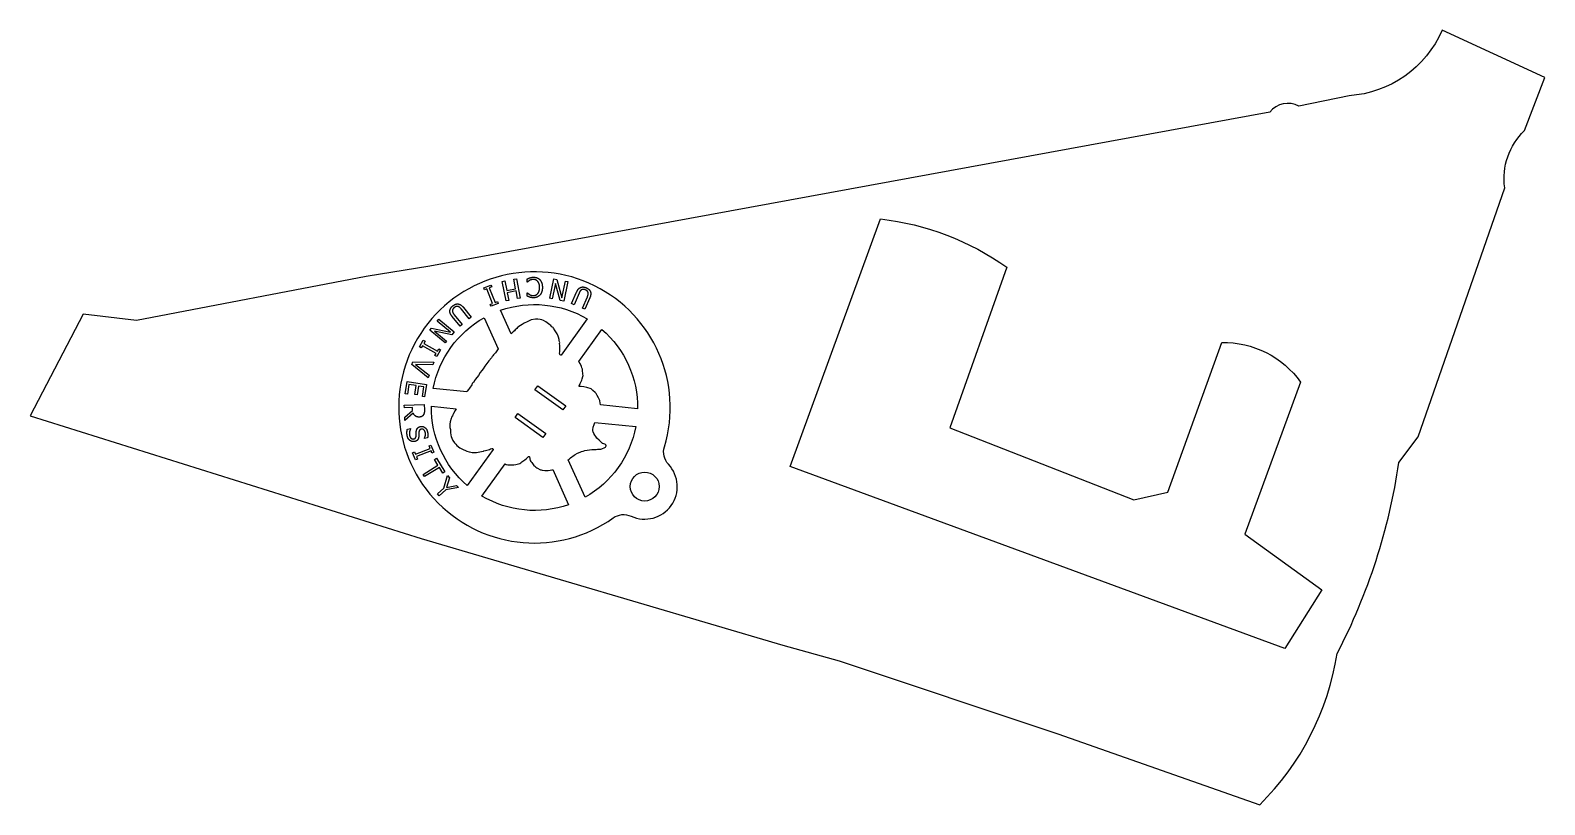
# Model space of a CAD drawing. Header units: millimetres. Extents: x -201 to -34, y 95 to 181.
import ezdxf

# ---------------------------------------------------------------- set-up
doc = ezdxf.new("R2010")
doc.units = ezdxf.units.MM
doc.layers.add('SCRAP_OUTLINE', color=8, linetype='Continuous')

msp = doc.modelspace()

# ---------------------------------------------------------------- linework, layer by layer
for points in [[(-134.89, 126.82, 0.821365), (-130.77, 132.56, -0.267689), (-131.22, 134.51, 6.023346), (-136.88, 126.63, -0.267689)], [(-142.64, 144.65), (-142.67, 144.66), (-142.74, 144.68), (-142.78, 144.71), (-142.8, 144.77), (-142.81, 144.84), (-142.78, 145.05), (-142.8, 145.32), (-142.8, 145.71), (-142.82, 145.93), (-142.8, 146.06), (-142.81, 146.12), (-142.85, 146.27), (-142.86, 146.37), (-142.93, 146.62), (-142.98, 146.75), (-143.08, 147), (-143.21, 147.23), (-143.28, 147.35), (-143.47, 147.63), (-143.53, 147.7), (-143.65, 147.79), (-143.77, 147.92), (-143.87, 148.01), (-144.34, 148.34), (-144.59, 148.47), (-144.77, 148.54), (-144.96, 148.6), (-145.2, 148.61), (-145.46, 148.62), (-145.97, 148.54), (-146.41, 148.35), (-146.73, 148.18), (-146.94, 148.05), (-147.15, 147.91), (-147.41, 147.75), (-147.47, 147.69), (-147.55, 147.6), (-147.73, 147.43), (-147.8, 147.33), (-147.95, 147.21), (-148.16, 147), (-149.34, 149.61, -0.221398), (-139.76, 148.66)], [(-156.78, 140.97, -0.221398), (-151.16, 148.79), (-149.61, 145.34), (-149.76, 145.11), (-149.91, 144.92), (-150.12, 144.67), (-150.2, 144.56), (-150.28, 144.48), (-150.35, 144.36), (-150.63, 144.01), (-150.95, 143.56), (-151.07, 143.42), (-151.27, 143.14), (-151.4, 142.94), (-151.59, 142.72), (-151.79, 142.41), (-152.11, 141.97), (-152.23, 141.83), (-152.31, 141.65), (-152.35, 141.6), (-152.47, 141.49), (-152.53, 141.35), (-152.78, 141), (-152.89, 140.83), (-153.02, 140.67), (-153.06, 140.6)], [(-138.29, 139.13), (-138.35, 139.58), (-138.37, 139.64), (-138.42, 139.79), (-138.5, 139.92), (-138.67, 140.19), (-138.78, 140.4), (-138.89, 140.52), (-139.15, 140.74), (-139.25, 140.85), (-139.33, 140.91), (-139.78, 141.08), (-140.14, 141.14), (-140.41, 141.16), (-140.59, 141.16), (-140.63, 141.17), (-140.65, 141.18), (-140.66, 141.21), (-140.65, 141.25), (-140.52, 141.5), (-140.35, 141.88), (-140.32, 142.04), (-140.24, 142.3), (-140.22, 142.41), (-140.23, 142.53), (-140.27, 142.98), (-140.29, 143.1), (-140.35, 143.24), (-140.38, 143.39), (-140.54, 143.71), (-140.64, 143.88), (-140.69, 143.94), (-138.14, 147.49, -0.221398), (-134.18, 138.72)], [(-154.26, 138.71), (-154.37, 138.52), (-154.55, 138.17), (-154.63, 138.04), (-154.67, 137.93), (-154.76, 137.79), (-154.79, 137.63), (-154.9, 137.25), (-154.93, 137.01), (-154.94, 136.62), (-154.88, 136.42), (-154.87, 136.34), (-154.87, 136.09), (-154.84, 135.77), (-154.8, 135.65), (-154.74, 135.47), (-154.61, 135.18), (-154.43, 134.94), (-154.3, 134.78), (-154.16, 134.65), (-153.84, 134.4), (-153.47, 134.19), (-153.2, 134.08), (-153.07, 134.01), (-152.81, 133.96), (-152.61, 133.9), (-152.46, 133.88), (-152.22, 133.87), (-151.98, 133.87), (-151.8, 133.89), (-151.26, 134), (-151.23, 134.02), (-151.17, 134.06), (-150.99, 134.09), (-150.84, 134.14), (-150.69, 134.17), (-150.57, 134.22), (-150.44, 134.26), (-150.31, 134.31), (-150.24, 134.32), (-150.2, 134.31), (-150.19, 134.3), (-150.15, 134.2), (-153.02, 130.21, -0.221398), (-156.98, 138.98)], [(-134.38, 136.73, -0.221398), (-139.99, 128.91), (-141.87, 133.07), (-141.75, 133.15), (-141.59, 133.29), (-141.2, 133.56), (-141.07, 133.66), (-140.84, 133.78), (-140.54, 133.92), (-140.39, 133.97), (-140.22, 134.01), (-140.03, 134.09), (-139.26, 134.2), (-138.76, 134.22), (-138.62, 134.23), (-138.39, 134.23), (-138.26, 134.25), (-138.15, 134.28), (-137.8, 134.41), (-137.74, 134.45), (-137.69, 134.53), (-137.67, 134.6), (-137.67, 134.64), (-137.69, 134.68), (-137.71, 134.72), (-137.75, 134.75), (-137.82, 134.79), (-138.01, 134.85), (-138.08, 134.88), (-138.43, 135.22), (-138.7, 135.47), (-138.8, 135.63), (-138.93, 135.8), (-139.01, 135.99), (-139.1, 136.15), (-139.12, 136.24), (-139.13, 136.35), (-139.12, 136.47), (-139.11, 136.6), (-139.09, 136.69), (-138.97, 136.98), (-138.91, 137.18)], [(-148.84, 132.6), (-148.72, 132.54), (-148.55, 132.51), (-148.31, 132.5), (-148.23, 132.5), (-148.1, 132.51), (-147.97, 132.5), (-147.86, 132.51), (-147.65, 132.55), (-147.21, 132.66), (-147.1, 132.71), (-146.97, 132.82), (-146.64, 133.06), (-146.51, 133.18), (-146.36, 133.3), (-146.24, 133.42), (-146.22, 133.43), (-146.2, 133.43), (-146.17, 133.41), (-146.15, 133.38), (-146.05, 132.99), (-146, 132.89), (-145.89, 132.75), (-145.67, 132.43), (-145.64, 132.4), (-145.56, 132.35), (-145.42, 132.23), (-145.32, 132.16), (-144.91, 131.96), (-144.86, 131.95), (-144.73, 131.93), (-144.43, 131.89), (-144.09, 131.88), (-143.86, 131.9), (-143.63, 131.95), (-143.57, 131.97), (-141.81, 128.09, -0.221398), (-151.39, 129.05)]]:
    msp.add_lwpolyline(points, format="xyb", close=True)
for points in [[(-151.11, 151.89), (-151.19, 152.1), (-150.4, 152.41), (-150.32, 152.2), (-150.58, 152.1), (-149.94, 150.47), (-149.68, 150.57), (-149.6, 150.36), (-150.39, 150.05), (-150.48, 150.26), (-150.21, 150.36), (-150.85, 151.99)], [(-148.73, 150.65), (-149.16, 152.8), (-148.87, 152.86), (-148.66, 151.8), (-147.67, 152), (-147.87, 153.06), (-147.59, 153.11), (-147.16, 150.96), (-147.45, 150.9), (-147.62, 151.75), (-148.61, 151.55), (-148.44, 150.7)], [(-143.89, 150.94), (-143.45, 153.1), (-143.13, 153.03), (-142.56, 150.98), (-142.17, 152.83), (-141.91, 152.78), (-142.35, 150.62), (-142.76, 150.71), (-143.27, 152.59), (-143.63, 150.89)], [(-155.48, 146), (-157.17, 147.4), (-156.96, 147.65), (-154.88, 147.19), (-156.35, 148.4), (-156.17, 148.61), (-154.47, 147.21), (-154.74, 146.89), (-156.65, 147.31), (-155.3, 146.21)], [(-158.11, 145.45), (-158.31, 145.56), (-157.89, 146.3), (-157.69, 146.19), (-157.83, 145.95), (-156.3, 145.09), (-156.17, 145.33), (-155.97, 145.22), (-156.39, 144.48), (-156.59, 144.59), (-156.45, 144.83), (-157.97, 145.69)], [(-157.24, 142.42), (-157.34, 142.14), (-159.16, 143.6), (-159.05, 143.89), (-156.72, 143.86), (-156.83, 143.56), (-158.75, 143.61)], [(-159.9, 140.37), (-159.68, 141.73), (-157.51, 141.39), (-157.73, 140.03), (-157.98, 140.07), (-157.81, 141.14), (-158.41, 141.23), (-158.57, 140.24), (-158.82, 140.28), (-158.66, 141.27), (-159.47, 141.4), (-159.64, 140.33)], [(-142.45, 138.58), (-145.54, 140.8), (-145.22, 141.25), (-142.13, 139.03)], [(-144.65, 135.53), (-147.73, 137.75), (-147.41, 138.19), (-144.33, 135.98)], [(-158.54, 133.15), (-158.75, 133.06), (-159.07, 133.85), (-158.86, 133.94), (-158.76, 133.68), (-157.13, 134.33), (-157.24, 134.59), (-157.03, 134.68), (-156.71, 133.89), (-156.92, 133.8), (-157.02, 134.06), (-158.65, 133.41)], [(-157.76, 131.2), (-157.91, 131.45), (-156.26, 132.47), (-156.64, 133.09), (-156.42, 133.23), (-155.5, 131.72), (-155.72, 131.59), (-156.1, 132.22)], [(-154.2, 130.22), (-153.99, 130), (-155.4, 129.72), (-156.11, 129.06), (-156.31, 129.28), (-155.61, 129.91), (-155.19, 131.31), (-154.97, 131.07), (-155.3, 130)]]:
    msp.add_lwpolyline(points, close=True)
for points in [[(-146.36, 152.74), (-146.38, 152.74), (-146.38, 153.09)], [(-146.38, 151.18), (-146.38, 151.54), (-146.36, 151.54)], [(-140.66, 151.5), (-141.21, 150.23), (-141.48, 150.35), (-140.93, 151.61)], [(-139.47, 150.98), (-140.02, 149.72), (-140.29, 149.84), (-139.74, 151.1)], [(-154.46, 149.11), (-153.6, 148.04), (-153.82, 147.85), (-154.68, 148.92)], [(-153.44, 149.92), (-152.58, 148.85), (-152.81, 148.67), (-153.67, 149.74)], [(-158.99, 138.22), (-159.92, 137.41), (-159.93, 137.79), (-159.08, 138.51), (-159.09, 138.85), (-159.97, 138.82), (-159.98, 139.11), (-157.78, 139.18), (-157.76, 138.61)], [(-159.64, 136.44), (-159.28, 136.52), (-159.28, 136.5)], [(-157.41, 135.49), (-157.76, 135.42), (-157.76, 135.44)]]:
    msp.add_lwpolyline(points)
msp.add_circle((-133.4, 130.1), 1.6)
for points in [[(-146.38, 153.09), (-146.3, 153.12), (-146.18, 153.18), (-146.08, 153.21)], [(-146.12, 152.91), (-146.2, 152.87), (-146.32, 152.77), (-146.36, 152.74)], [(-145.7, 153.02), (-145.82, 153.02), (-146.04, 152.96), (-146.12, 152.91)], [(-146.08, 153.21), (-145.99, 153.24), (-145.82, 153.27), (-145.69, 153.27)], [(-145.22, 152.8), (-145.31, 152.91), (-145.56, 153.02), (-145.7, 153.02)], [(-145.69, 153.27), (-145.48, 153.27), (-145.12, 153.13), (-144.98, 152.98)], [(-145.02, 152.13), (-145.02, 152.36), (-145.12, 152.69), (-145.22, 152.8)], [(-144.98, 152.98), (-144.85, 152.84), (-144.71, 152.41), (-144.71, 152.13)], [(-146.09, 151.05), (-146.16, 151.08), (-146.31, 151.14), (-146.38, 151.18)], [(-146.36, 151.54), (-146.32, 151.5), (-146.2, 151.4), (-146.11, 151.35)], [(-146.11, 151.35), (-146.03, 151.3), (-145.83, 151.24), (-145.7, 151.24)], [(-145.71, 150.99), (-145.82, 151), (-146.01, 151.03), (-146.09, 151.05)], [(-144.99, 151.29), (-145.12, 151.15), (-145.48, 150.99), (-145.71, 150.99)], [(-145.7, 151.24), (-145.56, 151.24), (-145.31, 151.36), (-145.22, 151.47)], [(-145.22, 151.47), (-145.12, 151.58), (-145.02, 151.92), (-145.02, 152.13)], [(-144.71, 152.13), (-144.71, 151.86), (-144.86, 151.45), (-144.99, 151.29)], [(-140.93, 151.61), (-140.84, 151.82), (-140.63, 152.09), (-140.48, 152.14)], [(-140.4, 151.87), (-140.49, 151.81), (-140.6, 151.64), (-140.66, 151.5)], [(-140.48, 152.14), (-140.34, 152.2), (-140.04, 152.18), (-139.86, 152.1)], [(-139.96, 151.87), (-140.08, 151.92), (-140.31, 151.92), (-140.4, 151.87)], [(-139.65, 151.54), (-139.67, 151.65), (-139.82, 151.81), (-139.96, 151.87)], [(-139.86, 152.1), (-139.68, 152.02), (-139.45, 151.81), (-139.4, 151.68)], [(-139.74, 151.1), (-139.68, 151.24), (-139.63, 151.44), (-139.65, 151.54)], [(-139.4, 151.68), (-139.34, 151.53), (-139.38, 151.2), (-139.47, 150.98)], [(-154.94, 149.58), (-154.92, 149.72), (-154.77, 149.98), (-154.61, 150.1)], [(-154.68, 148.92), (-154.83, 149.1), (-154.96, 149.42), (-154.94, 149.58)], [(-154.45, 149.91), (-154.56, 149.82), (-154.67, 149.62), (-154.66, 149.51)], [(-154.66, 149.51), (-154.65, 149.41), (-154.55, 149.23), (-154.46, 149.11)], [(-154.61, 150.1), (-154.46, 150.23), (-154.17, 150.33), (-154.03, 150.31)], [(-154.02, 150.02), (-154.12, 150.06), (-154.34, 150), (-154.45, 149.91)], [(-154.03, 150.31), (-153.86, 150.29), (-153.59, 150.1), (-153.44, 149.92)], [(-153.67, 149.74), (-153.77, 149.86), (-153.93, 149.99), (-154.02, 150.02)], [(-158.33, 137.79), (-158.57, 137.78), (-158.9, 138.01), (-158.99, 138.22)], [(-157.86, 138.05), (-157.93, 137.93), (-158.16, 137.79), (-158.33, 137.79)], [(-157.76, 138.61), (-157.75, 138.42), (-157.79, 138.17), (-157.86, 138.05)], [(-159.65, 135.7), (-159.7, 135.93), (-159.68, 136.28), (-159.64, 136.44)], [(-159.33, 135.18), (-159.45, 135.26), (-159.61, 135.5), (-159.65, 135.7)], [(-159.28, 136.5), (-159.38, 136.33), (-159.44, 135.94), (-159.41, 135.77)], [(-159.41, 135.77), (-159.35, 135.54), (-159.1, 135.34), (-158.94, 135.37)], [(-158.94, 135.37), (-158.81, 135.4), (-158.68, 135.57), (-158.67, 135.71)], [(-158.67, 135.71), (-158.67, 135.82), (-158.67, 135.99), (-158.66, 136.12)], [(-158.66, 136.12), (-158.66, 136.24), (-158.61, 136.44), (-158.55, 136.52)], [(-158.55, 136.52), (-158.5, 136.6), (-158.32, 136.72), (-158.2, 136.75)], [(-158.37, 136.1), (-158.37, 136), (-158.38, 135.73), (-158.38, 135.63)], [(-158.1, 136.45), (-158.23, 136.42), (-158.36, 136.24), (-158.37, 136.1)], [(-158.2, 136.75), (-157.93, 136.8), (-157.49, 136.48), (-157.42, 136.16)], [(-157.66, 136.09), (-157.71, 136.29), (-157.95, 136.49), (-158.1, 136.45)], [(-157.76, 135.44), (-157.69, 135.56), (-157.62, 135.91), (-157.66, 136.09)], [(-157.42, 136.16), (-157.38, 135.98), (-157.38, 135.64), (-157.41, 135.49)], [(-158.83, 135.09), (-158.96, 135.06), (-159.22, 135.11), (-159.33, 135.18)], [(-158.38, 135.63), (-158.4, 135.4), (-158.63, 135.13), (-158.83, 135.09)]]:
    msp.add_open_spline(points, degree=2)
at = {"layer": 'SCRAP_OUTLINE'}
for points in [[(-33.87, 175.39), (-45.21, 180.61, -0.280445), (-55.51, 173.36), (-61.05, 172.21, 0.361828), (-64.28, 171.55), (-157.16, 154.49), (-164.19, 153.36), (-189.6, 148.48), (-195.51, 149.2), (-201.34, 137.91), (-158.1, 124.35), (-118.12, 112.53), (-111.88, 110.82), (-87.7, 102.74), (-65.39, 94.88, 0.161038), (-56.82, 111.63, 0.083822), (-49.99, 132.76), (-47.87, 135.59), (-38.29, 163.18, -0.240096), (-36.11, 169.5)], [(-69.59, 146.04, -0.250042), (-60.86, 141.65), (-67.04, 124.82), (-58.52, 118.65), (-62.6, 112.19), (-117.32, 132.33), (-107.32, 159.72, -0.127695), (-93.36, 154.37), (-99.67, 136.61), (-79.29, 128.64), (-75.56, 129.47)]]:
    msp.add_lwpolyline(points, format="xyb", close=True, dxfattribs=at)

doc.saveas('drawing.dxf')
